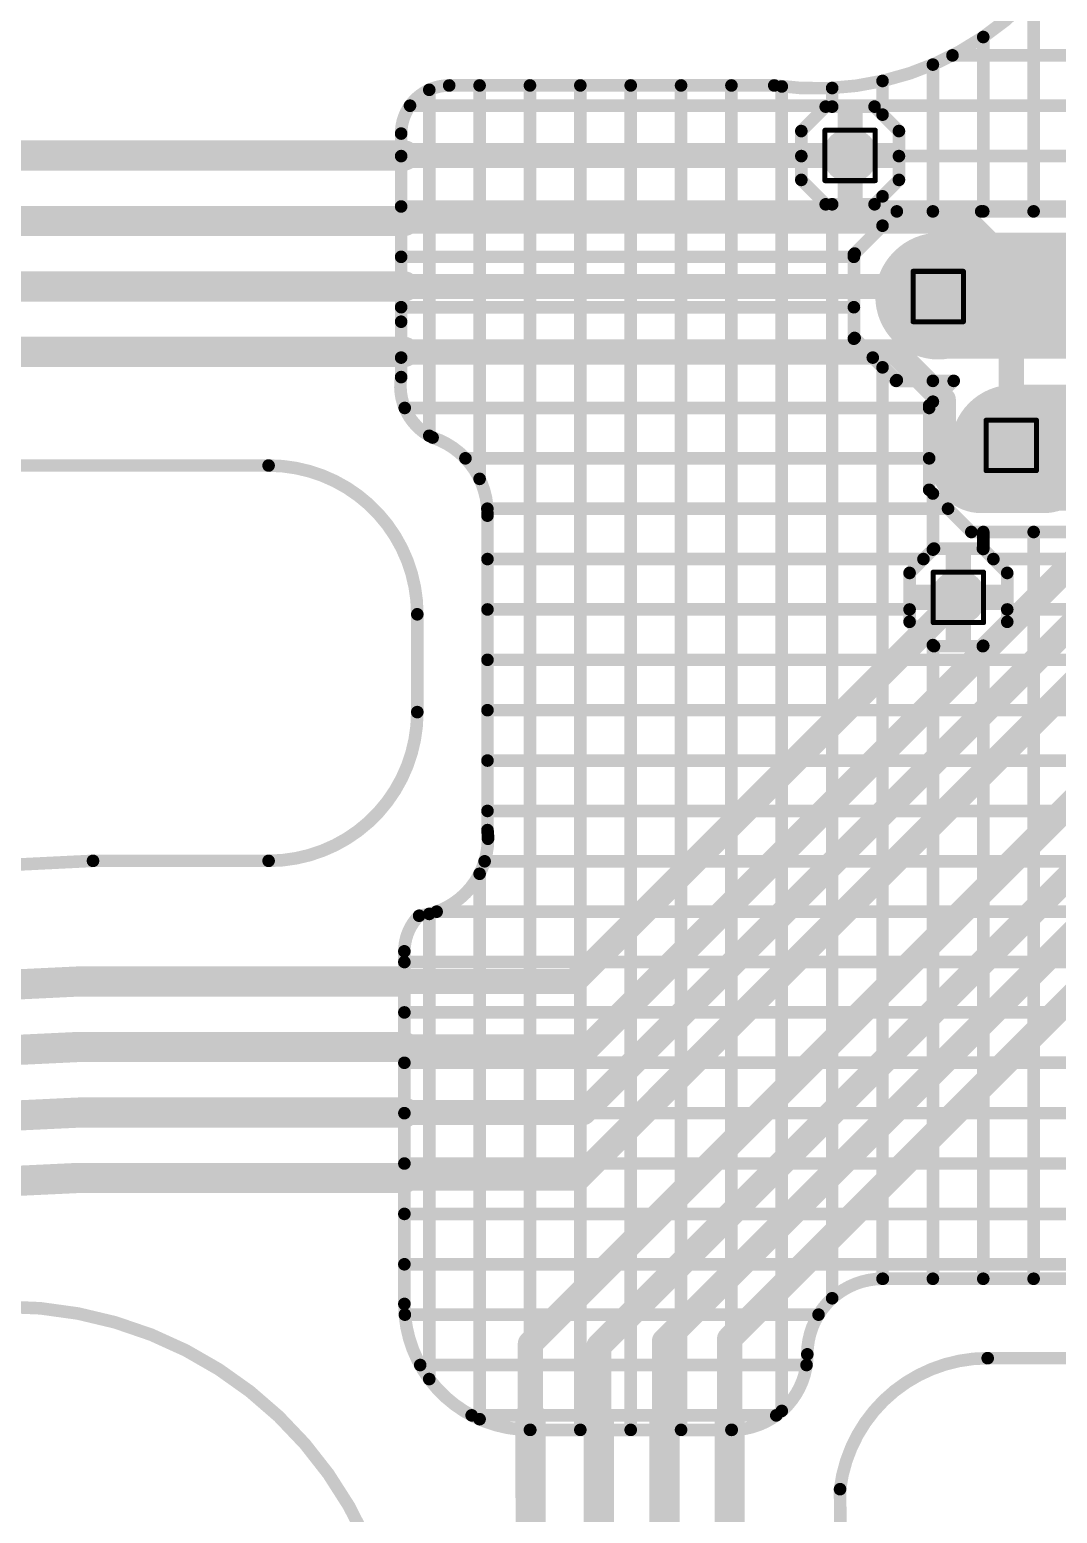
# Model space of a CAD drawing. Header units: inches. Extents: x -3.9 to 9.5, y -7 to 2.6.
# Drawn here: x -0.418 to -0.01, y -0.864 to -0.275 of the extents above; entities that cross this region are included whole.
import ezdxf

# ---------------------------------------------------------------- set-up
doc = ezdxf.new("R2010")
doc.units = ezdxf.units.IN
doc.header["$MEASUREMENT"] = 0
for name, color, linetype in [('Board Outline', 216, 'Continuous'), ('Bottom Layer', 5, 'Continuous'), ('Bottom Solder', 6, 'Continuous'), ('Drill Drawing', 1, 'Continuous'), ('Top Layer', 1, 'Continuous'), ('Top Solder', 216, 'Continuous'), ('Via Holes', 16, 'Continuous')]:
    doc.layers.add(name, color=color, linetype=linetype)

msp = doc.modelspace()

# ---------------------------------------------------------------- hatches: boundary and pattern name
at = {"layer": 'Bottom Layer'}
h = msp.add_hatch(color=5, dxfattribs=at)
edge = h.paths.add_edge_path()
edge.add_arc((-0.09225, -0.32511), 0.00689, 0, 360)
h = msp.add_hatch(color=5, dxfattribs=at)
edge = h.paths.add_edge_path()
edge.add_arc((-0.05725, -0.38111), 0.00689, 0, 360)
h = msp.add_hatch(color=5, dxfattribs=at)
edge = h.paths.add_edge_path()
edge.add_arc((-0.02825, -0.44022), 0.00689, 0, 360)
h = msp.add_hatch(color=5, dxfattribs=at)
edge = h.paths.add_edge_path()
edge.add_arc((-0.04925, -0.50057), 0.00689, 0, 360)
at = {"layer": 'Bottom Solder'}
h = msp.add_hatch(color=6, dxfattribs=at)
edge = h.paths.add_edge_path()
edge.add_arc((-0.09225, -0.32511), 0.01089, 0, 360)
h = msp.add_hatch(color=6, dxfattribs=at)
edge = h.paths.add_edge_path()
edge.add_arc((-0.05725, -0.38111), 0.01089, 0, 360)
h = msp.add_hatch(color=6, dxfattribs=at)
edge = h.paths.add_edge_path()
edge.add_arc((-0.02825, -0.44022), 0.01089, 0, 360)
h = msp.add_hatch(color=6, dxfattribs=at)
edge = h.paths.add_edge_path()
edge.add_arc((-0.04925, -0.50057), 0.01089, 0, 360)
at = {"layer": 'Top Layer'}
h = msp.add_hatch(color=1, dxfattribs=at)
edge = h.paths.add_edge_path()
edge.add_arc((-0.09225, -0.32511), 0.00689, 0, 360)
h = msp.add_hatch(color=1, dxfattribs=at)
edge = h.paths.add_edge_path()
edge.add_arc((-0.05725, -0.38111), 0.00689, 0, 360)
h = msp.add_hatch(color=1, dxfattribs=at)
edge = h.paths.add_edge_path()
edge.add_arc((-0.02825, -0.44022), 0.00689, 0, 360)
h = msp.add_hatch(color=1, dxfattribs=at)
edge = h.paths.add_edge_path()
edge.add_arc((-0.04925, -0.50057), 0.00689, 0, 360)
at = {"layer": 'Top Solder'}
h = msp.add_hatch(color=216, dxfattribs=at)
edge = h.paths.add_edge_path()
edge.add_arc((-0.09225, -0.32511), 0.01089, 0, 360)
h = msp.add_hatch(color=216, dxfattribs=at)
edge = h.paths.add_edge_path()
edge.add_arc((-0.05725, -0.38111), 0.01089, 0, 360)
h = msp.add_hatch(color=216, dxfattribs=at)
edge = h.paths.add_edge_path()
edge.add_arc((-0.02825, -0.44022), 0.01089, 0, 360)
h = msp.add_hatch(color=216, dxfattribs=at)
edge = h.paths.add_edge_path()
edge.add_arc((-0.04925, -0.50057), 0.01089, 0, 360)
at = {"layer": 'Via Holes'}
h = msp.add_hatch(color=7, dxfattribs=at)
edge = h.paths.add_edge_path()
edge.add_arc((-0.09225, -0.32511), 0.00394, 0, 360)
h = msp.add_hatch(color=7, dxfattribs=at)
edge = h.paths.add_edge_path()
edge.add_arc((-0.05725, -0.38111), 0.00394, 0, 360)
h = msp.add_hatch(color=7, dxfattribs=at)
edge = h.paths.add_edge_path()
edge.add_arc((-0.02825, -0.44022), 0.00394, 0, 360)
h = msp.add_hatch(color=7, dxfattribs=at)
edge = h.paths.add_edge_path()
edge.add_arc((-0.04925, -0.50057), 0.00394, 0, 360)

# ---------------------------------------------------------------- linework, layer by layer
at = {"layer": 'Board Outline'}
for points in [[(-0.81409, -0.44822, 0.005, 0.005, 0), (-0.32317, -0.44822, 0.005, 0.005, 0)], [(-0.32317, -0.44822, 0.005, 0.005, -0.414214), (-0.26412, -0.50728, 0.005, 0.005, 0)], [(-0.26412, -0.54612, 0.005, 0.005, 0), (-0.26412, -0.50728, 0.005, 0.005, 0)], [(-0.26412, -0.54612, 0.005, 0.005, -0.414214), (-0.32317, -0.60518, 0.005, 0.005, 0)], [(-2.98215, -3.19447, 0.005, 0.005, -0.414209), (-0.3929, -0.60518, 0.005, 0.005, 0)], [(-0.3929, -0.60518, 0.005, 0.005, 0), (-0.32317, -0.60518, 0.005, 0.005, 0)], [(-0.42889, -0.78221, 0.005, 0.005, -0.404148), (-0.27054, -0.93327, 0.005, 0.005, 0)], [(-0.09625, -0.85466, 0.005, 0.005, -0.37962), (-0.03762, -0.80264, 0.005, 0.005, 0)], [(-0.03762, -0.80264, 0.005, 0.005, 0), (0.00179, -0.80264, 0.005, 0.005, 0)], [(-0.09625, -0.85466, 0.005, 0.005, 0), (-0.09584, -0.89828, 0.005, 0.005, 0)]]:
    msp.add_lwpolyline(points, format="xyseb", dxfattribs=at)
for points in [[(-0.32442, -0.44822, 0.0025, 0.0025, 1), (-0.32192, -0.44822, 0.0025, 0.0025, 1)], [(-0.32442, -0.44822, 0.0025, 0.0025, 1), (-0.32192, -0.44822, 0.0025, 0.0025, 1)], [(-0.26537, -0.50728, 0.0025, 0.0025, 1), (-0.26287, -0.50728, 0.0025, 0.0025, 1)], [(-0.26537, -0.50728, 0.0025, 0.0025, 1), (-0.26287, -0.50728, 0.0025, 0.0025, 1)], [(-0.26537, -0.54612, 0.0025, 0.0025, 1), (-0.26287, -0.54612, 0.0025, 0.0025, 1)], [(-0.26537, -0.54612, 0.0025, 0.0025, 1), (-0.26287, -0.54612, 0.0025, 0.0025, 1)], [(-0.39415, -0.60518, 0.0025, 0.0025, 1), (-0.39165, -0.60518, 0.0025, 0.0025, 1)], [(-0.39415, -0.60518, 0.0025, 0.0025, 1), (-0.39165, -0.60518, 0.0025, 0.0025, 1)], [(-0.32442, -0.60518, 0.0025, 0.0025, 1), (-0.32192, -0.60518, 0.0025, 0.0025, 1)], [(-0.32442, -0.60518, 0.0025, 0.0025, 1), (-0.32192, -0.60518, 0.0025, 0.0025, 1)], [(-0.03887, -0.80264, 0.0025, 0.0025, 1), (-0.03637, -0.80264, 0.0025, 0.0025, 1)], [(-0.03887, -0.80264, 0.0025, 0.0025, 1), (-0.03637, -0.80264, 0.0025, 0.0025, 1)], [(-0.0975, -0.85466, 0.0025, 0.0025, 1), (-0.095, -0.85466, 0.0025, 0.0025, 1)], [(-0.0975, -0.85466, 0.0025, 0.0025, 1), (-0.095, -0.85466, 0.0025, 0.0025, 1)]]:
    msp.add_lwpolyline(points, format="xyseb", close=True, dxfattribs=at)
at = {"layer": 'Bottom Layer'}
for points in [[(-0.81425, -0.32511, 0.012, 0.012, 0), (-0.26925, -0.32511, 0.012, 0.012, 0)], [(-0.26925, -0.32511, 0.01, 0.01, 0), (-0.09225, -0.32511, 0.01, 0.01, 0)], [(-0.81425, -0.35111, 0.012, 0.012, 0), (-0.26925, -0.35111, 0.012, 0.012, 0)], [(-0.26925, -0.35111, 0.01, 0.01, 0), (-0.04625, -0.35111, 0.01, 0.01, 0)], [(-0.04625, -0.35111, 0.01, 0.01, 0), (-0.02825, -0.36911, 0.01, 0.01, 0)], [(-0.02825, -0.44022, 0.01, 0.01, 0), (-0.02825, -0.36911, 0.01, 0.01, 0)], [(-0.81425, -0.37711, 0.012, 0.012, 0), (-0.26925, -0.37711, 0.012, 0.012, 0)], [(-0.26925, -0.37711, 0.01, 0.01, 0), (-0.06125, -0.37711, 0.01, 0.01, 0)], [(-0.06125, -0.37711, 0.01, 0.01, 0), (-0.05725, -0.38111, 0.01, 0.01, 0)], [(-0.81425, -0.40311, 0.012, 0.012, 0), (-0.26925, -0.40311, 0.012, 0.012, 0)], [(-0.26925, -0.40311, 0.01, 0.01, 0), (-0.07425, -0.40311, 0.01, 0.01, 0)], [(-0.07425, -0.40311, 0.01, 0.01, 0), (-0.05525, -0.42211, 0.01, 0.01, 0)], [(-0.05525, -0.44711, 0.01, 0.01, 0), (-0.05525, -0.42211, 0.01, 0.01, 0)], [(-0.20012, -0.73111, 0.01, 0.01, 0), (0.09849, -0.4325, 0.01, 0.01, 0)], [(-0.04025, -0.46211, 0.01, 0.01, -0.414214), (-0.05525, -0.44711, 0.01, 0.01, 0)], [(-0.00025, -0.44711, 0.01, 0.01, -0.414214), (-0.01525, -0.46211, 0.01, 0.01, 0)], [(-0.1962, -0.67911, 0.01, 0.01, 0), (0.02003, -0.46288, 0.01, 0.01, 0)], [(-0.04025, -0.46211, 0.01, 0.01, 0), (-0.01525, -0.46211, 0.01, 0.01, 0)], [(-0.19816, -0.70511, 0.01, 0.01, 0), (0.03964, -0.46731, 0.01, 0.01, 0)], [(-0.19201, -0.79788, 0.01, 0.01, 0), (0.138, -0.46787, 0.01, 0.01, 0)], [(-0.16595, -0.79586, 0.01, 0.01, 0), (0.15768, -0.47223, 0.01, 0.01, 0)], [(-0.1401, -0.79497, 0.01, 0.01, 0), (0.17724, -0.47763, 0.01, 0.01, 0)], [(-0.21921, -0.79687, 0.01, 0.01, 0), (0.07894, -0.49872, 0.01, 0.01, 0)], [(-0.20179, -0.65311, 0.01, 0.01, 0), (-0.04925, -0.50057, 0.01, 0.01, 0)], [(-2.93265, -3.19411, 0.012, 0.012, -0.414214), (-0.39925, -0.65311, 0.012, 0.012, 0)], [(-0.39925, -0.65311, 0.012, 0.012, 0), (-0.27125, -0.65311, 0.012, 0.012, 0)], [(-0.27125, -0.65311, 0.01, 0.01, 0), (-0.20179, -0.65311, 0.01, 0.01, 0)], [(-2.90706, -3.19411, 0.012, 0.012, -0.414214), (-0.39925, -0.67911, 0.012, 0.012, 0)], [(-0.39925, -0.67911, 0.012, 0.012, 0), (-0.26925, -0.67911, 0.012, 0.012, 0)], [(-0.26925, -0.67911, 0.01, 0.01, 0), (-0.1962, -0.67911, 0.01, 0.01, 0)], [(-2.88147, -3.1937, 0.012, 0.012, -0.414214), (-0.39825, -0.70511, 0.012, 0.012, 0)], [(-0.39825, -0.70511, 0.012, 0.012, 0), (-0.26925, -0.70511, 0.012, 0.012, 0)], [(-0.26925, -0.70511, 0.01, 0.01, 0), (-0.19816, -0.70511, 0.01, 0.01, 0)], [(-2.85447, -3.1927, 0.012, 0.012, -0.414214), (-0.39925, -0.73111, 0.012, 0.012, 0)], [(-0.39925, -0.73111, 0.012, 0.012, 0), (-0.26925, -0.73111, 0.012, 0.012, 0)], [(-0.26925, -0.73111, 0.01, 0.01, 0), (-0.20012, -0.73111, 0.01, 0.01, 0)], [(-0.21921, -0.82567, 0.01, 0.01, 0), (-0.21921, -0.79687, 0.01, 0.01, 0)], [(-0.19201, -0.82638, 0.01, 0.01, 0), (-0.19201, -0.79788, 0.01, 0.01, 0)], [(-0.16595, -0.82674, 0.01, 0.01, 0), (-0.16595, -0.79586, 0.01, 0.01, 0)], [(-0.1401, -0.82638, 0.01, 0.01, 0), (-0.1401, -0.79497, 0.01, 0.01, 0)], [(-0.21921, -0.82567, 0.012, 0.012, 0), (-0.21868, -1.02796, 0.012, 0.012, 0)], [(-0.19201, -1.02652, 0.012, 0.012, 0), (-0.19201, -0.82638, 0.012, 0.012, 0)], [(-0.16595, -1.03943, 0.012, 0.012, 0), (-0.16595, -0.82674, 0.012, 0.012, 0)], [(-0.1401, -1.03309, 0.012, 0.012, 0), (-0.1401, -0.82638, 0.012, 0.012, 0)]]:
    msp.add_lwpolyline(points, format="xyseb", dxfattribs=at)
for points in [[(-0.27225, -0.32511, 0.006, 0.006, 1), (-0.26625, -0.32511, 0.006, 0.006, 1)], [(-0.27175, -0.32511, 0.005, 0.005, 1), (-0.26675, -0.32511, 0.005, 0.005, 1)], [(-0.09475, -0.32511, 0.005, 0.005, 1), (-0.08975, -0.32511, 0.005, 0.005, 1)], [(-0.27225, -0.35111, 0.006, 0.006, 1), (-0.26625, -0.35111, 0.006, 0.006, 1)], [(-0.27175, -0.35111, 0.005, 0.005, 1), (-0.26675, -0.35111, 0.005, 0.005, 1)], [(-0.04875, -0.35111, 0.005, 0.005, 1), (-0.04375, -0.35111, 0.005, 0.005, 1)], [(-0.04875, -0.35111, 0.005, 0.005, 1), (-0.04375, -0.35111, 0.005, 0.005, 1)], [(-0.03075, -0.36911, 0.005, 0.005, 1), (-0.02575, -0.36911, 0.005, 0.005, 1)], [(-0.03075, -0.36911, 0.005, 0.005, 1), (-0.02575, -0.36911, 0.005, 0.005, 1)], [(-0.27225, -0.37711, 0.006, 0.006, 1), (-0.26625, -0.37711, 0.006, 0.006, 1)], [(-0.27175, -0.37711, 0.005, 0.005, 1), (-0.26675, -0.37711, 0.005, 0.005, 1)], [(-0.06375, -0.37711, 0.005, 0.005, 1), (-0.05875, -0.37711, 0.005, 0.005, 1)], [(-0.06375, -0.37711, 0.005, 0.005, 1), (-0.05875, -0.37711, 0.005, 0.005, 1)], [(-0.05975, -0.38111, 0.005, 0.005, 1), (-0.05475, -0.38111, 0.005, 0.005, 1)], [(-0.27225, -0.40311, 0.006, 0.006, 1), (-0.26625, -0.40311, 0.006, 0.006, 1)], [(-0.27175, -0.40311, 0.005, 0.005, 1), (-0.26675, -0.40311, 0.005, 0.005, 1)], [(-0.07675, -0.40311, 0.005, 0.005, 1), (-0.07175, -0.40311, 0.005, 0.005, 1)], [(-0.07675, -0.40311, 0.005, 0.005, 1), (-0.07175, -0.40311, 0.005, 0.005, 1)], [(-0.05775, -0.42211, 0.005, 0.005, 1), (-0.05275, -0.42211, 0.005, 0.005, 1)], [(-0.05775, -0.42211, 0.005, 0.005, 1), (-0.05275, -0.42211, 0.005, 0.005, 1)], [(-0.03075, -0.44022, 0.005, 0.005, 1), (-0.02575, -0.44022, 0.005, 0.005, 1)], [(-0.05775, -0.44711, 0.005, 0.005, 1), (-0.05275, -0.44711, 0.005, 0.005, 1)], [(-0.05775, -0.44711, 0.005, 0.005, 1), (-0.05275, -0.44711, 0.005, 0.005, 1)], [(-0.04275, -0.46211, 0.005, 0.005, 1), (-0.03775, -0.46211, 0.005, 0.005, 1)], [(-0.04275, -0.46211, 0.005, 0.005, 1), (-0.03775, -0.46211, 0.005, 0.005, 1)], [(-0.01775, -0.46211, 0.005, 0.005, 1), (-0.01275, -0.46211, 0.005, 0.005, 1)], [(-0.01775, -0.46211, 0.005, 0.005, 1), (-0.01275, -0.46211, 0.005, 0.005, 1)], [(-0.05175, -0.50057, 0.005, 0.005, 1), (-0.04675, -0.50057, 0.005, 0.005, 1)], [(-0.40225, -0.65311, 0.006, 0.006, 1), (-0.39625, -0.65311, 0.006, 0.006, 1)], [(-0.40225, -0.65311, 0.006, 0.006, 1), (-0.39625, -0.65311, 0.006, 0.006, 1)], [(-0.27425, -0.65311, 0.006, 0.006, 1), (-0.26825, -0.65311, 0.006, 0.006, 1)], [(-0.27375, -0.65311, 0.005, 0.005, 1), (-0.26875, -0.65311, 0.005, 0.005, 1)], [(-0.20429, -0.65311, 0.005, 0.005, 1), (-0.19929, -0.65311, 0.005, 0.005, 1)], [(-0.20429, -0.65311, 0.005, 0.005, 1), (-0.19929, -0.65311, 0.005, 0.005, 1)], [(-0.40225, -0.67911, 0.006, 0.006, 1), (-0.39625, -0.67911, 0.006, 0.006, 1)], [(-0.40225, -0.67911, 0.006, 0.006, 1), (-0.39625, -0.67911, 0.006, 0.006, 1)], [(-0.27225, -0.67911, 0.006, 0.006, 1), (-0.26625, -0.67911, 0.006, 0.006, 1)], [(-0.27175, -0.67911, 0.005, 0.005, 1), (-0.26675, -0.67911, 0.005, 0.005, 1)], [(-0.1987, -0.67911, 0.005, 0.005, 1), (-0.1937, -0.67911, 0.005, 0.005, 1)], [(-0.1987, -0.67911, 0.005, 0.005, 1), (-0.1937, -0.67911, 0.005, 0.005, 1)], [(-0.40125, -0.70511, 0.006, 0.006, 1), (-0.39525, -0.70511, 0.006, 0.006, 1)], [(-0.40125, -0.70511, 0.006, 0.006, 1), (-0.39525, -0.70511, 0.006, 0.006, 1)], [(-0.27225, -0.70511, 0.006, 0.006, 1), (-0.26625, -0.70511, 0.006, 0.006, 1)], [(-0.27175, -0.70511, 0.005, 0.005, 1), (-0.26675, -0.70511, 0.005, 0.005, 1)], [(-0.20066, -0.70511, 0.005, 0.005, 1), (-0.19566, -0.70511, 0.005, 0.005, 1)], [(-0.20066, -0.70511, 0.005, 0.005, 1), (-0.19566, -0.70511, 0.005, 0.005, 1)], [(-0.40225, -0.73111, 0.006, 0.006, 1), (-0.39625, -0.73111, 0.006, 0.006, 1)], [(-0.40225, -0.73111, 0.006, 0.006, 1), (-0.39625, -0.73111, 0.006, 0.006, 1)], [(-0.27225, -0.73111, 0.006, 0.006, 1), (-0.26625, -0.73111, 0.006, 0.006, 1)], [(-0.27175, -0.73111, 0.005, 0.005, 1), (-0.26675, -0.73111, 0.005, 0.005, 1)], [(-0.20262, -0.73111, 0.005, 0.005, 1), (-0.19762, -0.73111, 0.005, 0.005, 1)], [(-0.20262, -0.73111, 0.005, 0.005, 1), (-0.19762, -0.73111, 0.005, 0.005, 1)], [(-0.22171, -0.79687, 0.005, 0.005, 1), (-0.21671, -0.79687, 0.005, 0.005, 1)], [(-0.22171, -0.79687, 0.005, 0.005, 1), (-0.21671, -0.79687, 0.005, 0.005, 1)], [(-0.19451, -0.79788, 0.005, 0.005, 1), (-0.18951, -0.79788, 0.005, 0.005, 1)], [(-0.19451, -0.79788, 0.005, 0.005, 1), (-0.18951, -0.79788, 0.005, 0.005, 1)], [(-0.16845, -0.79586, 0.005, 0.005, 1), (-0.16345, -0.79586, 0.005, 0.005, 1)], [(-0.16845, -0.79586, 0.005, 0.005, 1), (-0.16345, -0.79586, 0.005, 0.005, 1)], [(-0.1426, -0.79497, 0.005, 0.005, 1), (-0.1376, -0.79497, 0.005, 0.005, 1)], [(-0.1426, -0.79497, 0.005, 0.005, 1), (-0.1376, -0.79497, 0.005, 0.005, 1)], [(-0.22221, -0.82567, 0.006, 0.006, 1), (-0.21621, -0.82567, 0.006, 0.006, 1)], [(-0.22171, -0.82567, 0.005, 0.005, 1), (-0.21671, -0.82567, 0.005, 0.005, 1)], [(-0.19501, -0.82638, 0.006, 0.006, 1), (-0.18901, -0.82638, 0.006, 0.006, 1)], [(-0.19451, -0.82638, 0.005, 0.005, 1), (-0.18951, -0.82638, 0.005, 0.005, 1)], [(-0.16895, -0.82674, 0.006, 0.006, 1), (-0.16295, -0.82674, 0.006, 0.006, 1)], [(-0.16845, -0.82674, 0.005, 0.005, 1), (-0.16345, -0.82674, 0.005, 0.005, 1)], [(-0.1431, -0.82638, 0.006, 0.006, 1), (-0.1371, -0.82638, 0.006, 0.006, 1)], [(-0.1426, -0.82638, 0.005, 0.005, 1), (-0.1376, -0.82638, 0.005, 0.005, 1)]]:
    msp.add_lwpolyline(points, format="xyseb", close=True, dxfattribs=at)
at = {"layer": 'Drill Drawing'}
for points in [[(-0.10225, -0.31511, 0.002, 0.002, 0), (-0.08225, -0.31511, 0.002, 0.002, 0)], [(-0.10225, -0.33511, 0.002, 0.002, 0), (-0.10225, -0.31511, 0.002, 0.002, 0)], [(-0.08225, -0.33511, 0.002, 0.002, 0), (-0.08225, -0.31511, 0.002, 0.002, 0)], [(-0.10225, -0.33511, 0.002, 0.002, 0), (-0.08225, -0.33511, 0.002, 0.002, 0)], [(-0.06725, -0.37111, 0.002, 0.002, 0), (-0.04725, -0.37111, 0.002, 0.002, 0)], [(-0.06725, -0.39111, 0.002, 0.002, 0), (-0.06725, -0.37111, 0.002, 0.002, 0)], [(-0.04725, -0.39111, 0.002, 0.002, 0), (-0.04725, -0.37111, 0.002, 0.002, 0)], [(-0.06725, -0.39111, 0.002, 0.002, 0), (-0.04725, -0.39111, 0.002, 0.002, 0)], [(-0.03825, -0.43022, 0.002, 0.002, 0), (-0.01825, -0.43022, 0.002, 0.002, 0)], [(-0.03825, -0.45022, 0.002, 0.002, 0), (-0.03825, -0.43022, 0.002, 0.002, 0)], [(-0.01825, -0.45022, 0.002, 0.002, 0), (-0.01825, -0.43022, 0.002, 0.002, 0)], [(-0.03825, -0.45022, 0.002, 0.002, 0), (-0.01825, -0.45022, 0.002, 0.002, 0)], [(-0.05925, -0.49056, 0.002, 0.002, 0), (-0.03925, -0.49056, 0.002, 0.002, 0)], [(-0.05925, -0.51057, 0.002, 0.002, 0), (-0.05925, -0.49056, 0.002, 0.002, 0)], [(-0.03925, -0.51057, 0.002, 0.002, 0), (-0.03925, -0.49056, 0.002, 0.002, 0)], [(-0.05925, -0.51057, 0.002, 0.002, 0), (-0.03925, -0.51057, 0.002, 0.002, 0)]]:
    msp.add_lwpolyline(points, format="xyseb", dxfattribs=at)
for points in [[(-0.10275, -0.31511, 0.001, 0.001, 1), (-0.10175, -0.31511, 0.001, 0.001, 1)], [(-0.10275, -0.31511, 0.001, 0.001, 1), (-0.10175, -0.31511, 0.001, 0.001, 1)], [(-0.08275, -0.31511, 0.001, 0.001, 1), (-0.08175, -0.31511, 0.001, 0.001, 1)], [(-0.08275, -0.31511, 0.001, 0.001, 1), (-0.08175, -0.31511, 0.001, 0.001, 1)], [(-0.10275, -0.33511, 0.001, 0.001, 1), (-0.10175, -0.33511, 0.001, 0.001, 1)], [(-0.10275, -0.33511, 0.001, 0.001, 1), (-0.10175, -0.33511, 0.001, 0.001, 1)], [(-0.08275, -0.33511, 0.001, 0.001, 1), (-0.08175, -0.33511, 0.001, 0.001, 1)], [(-0.08275, -0.33511, 0.001, 0.001, 1), (-0.08175, -0.33511, 0.001, 0.001, 1)], [(-0.06775, -0.37111, 0.001, 0.001, 1), (-0.06675, -0.37111, 0.001, 0.001, 1)], [(-0.06775, -0.37111, 0.001, 0.001, 1), (-0.06675, -0.37111, 0.001, 0.001, 1)], [(-0.04775, -0.37111, 0.001, 0.001, 1), (-0.04675, -0.37111, 0.001, 0.001, 1)], [(-0.04775, -0.37111, 0.001, 0.001, 1), (-0.04675, -0.37111, 0.001, 0.001, 1)], [(-0.06775, -0.39111, 0.001, 0.001, 1), (-0.06675, -0.39111, 0.001, 0.001, 1)], [(-0.06775, -0.39111, 0.001, 0.001, 1), (-0.06675, -0.39111, 0.001, 0.001, 1)], [(-0.04775, -0.39111, 0.001, 0.001, 1), (-0.04675, -0.39111, 0.001, 0.001, 1)], [(-0.04775, -0.39111, 0.001, 0.001, 1), (-0.04675, -0.39111, 0.001, 0.001, 1)], [(-0.03875, -0.43022, 0.001, 0.001, 1), (-0.03775, -0.43022, 0.001, 0.001, 1)], [(-0.03875, -0.43022, 0.001, 0.001, 1), (-0.03775, -0.43022, 0.001, 0.001, 1)], [(-0.01875, -0.43022, 0.001, 0.001, 1), (-0.01775, -0.43022, 0.001, 0.001, 1)], [(-0.01875, -0.43022, 0.001, 0.001, 1), (-0.01775, -0.43022, 0.001, 0.001, 1)], [(-0.03875, -0.45022, 0.001, 0.001, 1), (-0.03775, -0.45022, 0.001, 0.001, 1)], [(-0.03875, -0.45022, 0.001, 0.001, 1), (-0.03775, -0.45022, 0.001, 0.001, 1)], [(-0.01875, -0.45022, 0.001, 0.001, 1), (-0.01775, -0.45022, 0.001, 0.001, 1)], [(-0.01875, -0.45022, 0.001, 0.001, 1), (-0.01775, -0.45022, 0.001, 0.001, 1)], [(-0.05975, -0.49056, 0.001, 0.001, 1), (-0.05875, -0.49056, 0.001, 0.001, 1)], [(-0.05975, -0.49056, 0.001, 0.001, 1), (-0.05875, -0.49056, 0.001, 0.001, 1)], [(-0.03975, -0.49056, 0.001, 0.001, 1), (-0.03875, -0.49056, 0.001, 0.001, 1)], [(-0.03975, -0.49056, 0.001, 0.001, 1), (-0.03875, -0.49056, 0.001, 0.001, 1)], [(-0.05975, -0.51057, 0.001, 0.001, 1), (-0.05875, -0.51057, 0.001, 0.001, 1)], [(-0.05975, -0.51057, 0.001, 0.001, 1), (-0.05875, -0.51057, 0.001, 0.001, 1)], [(-0.03975, -0.51057, 0.001, 0.001, 1), (-0.03875, -0.51057, 0.001, 0.001, 1)], [(-0.03975, -0.51057, 0.001, 0.001, 1), (-0.03875, -0.51057, 0.001, 0.001, 1)]]:
    msp.add_lwpolyline(points, format="xyseb", close=True, dxfattribs=at)
at = {"layer": 'Top Layer'}
for points in [[(0.01103, -0.19705, 0.005, 0.005, -0.414969), (-0.12238, -0.29731, 0.005, 0.005, 0)], [(-0.01938, -0.34731, 0.005, 0.005, 0), (-0.01938, -0.26091, 0.005, 0.005, 0)], [(-0.03938, -0.34731, 0.005, 0.005, 0), (-0.03938, -0.27808, 0.005, 0.005, 0)], [(-0.05938, -0.34731, 0.005, 0.005, 0), (-0.05938, -0.28903, 0.005, 0.005, 0)], [(-0.0516, -0.28536, 0.005, 0.005, 0), (0.69943, -0.28536, 0.005, 0.005, 0)], [(-0.07938, -0.3089, 0.005, 0.005, 0), (-0.07938, -0.29553, 0.005, 0.005, 0)], [(-0.27054, -0.31641, 0.005, 0.005, -0.414226), (-0.25145, -0.29731, 0.005, 0.005, 0)], [(-0.25938, -0.43641, 0.005, 0.005, 0), (-0.25938, -0.29904, 0.005, 0.005, 0)], [(-0.25145, -0.29731, 0.005, 0.005, 0), (-0.12238, -0.29731, 0.005, 0.005, 0)], [(-0.23938, -0.45352, 0.005, 0.005, 0), (-0.23938, -0.29731, 0.005, 0.005, 0)], [(-0.21938, -0.83111, 0.005, 0.005, 0), (-0.21938, -0.29731, 0.005, 0.005, 0)], [(-0.19938, -0.83111, 0.005, 0.005, 0), (-0.19938, -0.29731, 0.005, 0.005, 0)], [(-0.17938, -0.83111, 0.005, 0.005, 0), (-0.17938, -0.29731, 0.005, 0.005, 0)], [(-0.15938, -0.83111, 0.005, 0.005, 0), (-0.15938, -0.29731, 0.005, 0.005, 0)], [(-0.13938, -0.83111, 0.005, 0.005, 0), (-0.13938, -0.29731, 0.005, 0.005, 0)], [(-0.11938, -0.8236, 0.005, 0.005, 0), (-0.11938, -0.29771, 0.005, 0.005, 0)], [(-0.09938, -0.30572, 0.005, 0.005, 0), (-0.09938, -0.29833, 0.005, 0.005, 0)], [(-0.26702, -0.30536, 0.005, 0.005, 0), (0.06561, -0.30536, 0.005, 0.005, 0)], [(-0.11163, -0.31542, 0.005, 0.005, 0), (-0.10194, -0.30572, 0.005, 0.005, 0)], [(-0.10194, -0.30572, 0.005, 0.005, 0), (-0.08255, -0.30572, 0.005, 0.005, 0)], [(-0.09225, -0.32511, 0.01, 0.01, 0), (-0.09225, -0.30822, 0.01, 0.01, 0)], [(-0.08255, -0.30572, 0.005, 0.005, 0), (-0.07286, -0.31542, 0.005, 0.005, 0)], [(-0.27054, -0.31641, 0.005, 0.005, 0), (-0.27054, -0.39111, 0.005, 0.005, 0)], [(-0.11163, -0.33481, 0.005, 0.005, 0), (-0.11163, -0.31542, 0.005, 0.005, 0)], [(-0.07286, -0.33481, 0.005, 0.005, 0), (-0.07286, -0.31542, 0.005, 0.005, 0)], [(-0.27054, -0.32536, 0.005, 0.005, 0), (-0.11163, -0.32536, 0.005, 0.005, 0)], [(-0.10913, -0.32511, 0.01, 0.01, 0), (-0.09225, -0.32511, 0.01, 0.01, 0)], [(-0.09225, -0.32511, 0.01, 0.01, 0), (-0.07536, -0.32511, 0.01, 0.01, 0)], [(-0.09225, -0.342, 0.01, 0.01, 0), (-0.09225, -0.32511, 0.01, 0.01, 0)], [(-0.07286, -0.32536, 0.005, 0.005, 0), (0.05955, -0.32536, 0.005, 0.005, 0)], [(-0.11163, -0.33481, 0.005, 0.005, 0), (-0.10194, -0.3445, 0.005, 0.005, 0)], [(-0.08255, -0.3445, 0.005, 0.005, 0), (-0.07286, -0.33481, 0.005, 0.005, 0)], [(-0.07938, -0.35299, 0.005, 0.005, 0), (-0.07938, -0.34133, 0.005, 0.005, 0)], [(-0.27054, -0.34536, 0.005, 0.005, 0), (0.93075, -0.34536, 0.005, 0.005, 0)], [(-0.10194, -0.3445, 0.005, 0.005, 0), (-0.08255, -0.3445, 0.005, 0.005, 0)], [(-0.09938, -0.77886, 0.005, 0.005, 0), (-0.09938, -0.3445, 0.005, 0.005, 0)], [(-0.09045, -0.36406, 0.005, 0.005, 0), (-0.0737, -0.34731, 0.005, 0.005, 0)], [(-0.09045, -0.36406, 0.005, 0.005, 0), (-0.0737, -0.34731, 0.005, 0.005, 0)], [(-0.0737, -0.34731, 0.005, 0.005, 0), (-0.0402, -0.34731, 0.005, 0.005, 0)], [(-0.0737, -0.34731, 0.005, 0.005, 0), (-0.0402, -0.34731, 0.005, 0.005, 0)], [(-0.0402, -0.34731, 0.005, 0.005, 0), (0.02289, -0.34731, 0.005, 0.005, 0)], [(-0.05725, -0.38111, 0.05, 0.05, 0), (-0.05695, -0.38081, 0.05, 0.05, 0)], [(-0.05695, -0.38081, 0.05, 0.05, 0), (0.03964, -0.38081, 0.05, 0.05, 0)], [(-0.27054, -0.36536, 0.005, 0.005, 0), (-0.09075, -0.36536, 0.005, 0.005, 0)], [(-0.09075, -0.39786, 0.005, 0.005, 0), (-0.09075, -0.36436, 0.005, 0.005, 0)], [(-0.27054, -0.38536, 0.005, 0.005, 0), (-0.09075, -0.38536, 0.005, 0.005, 0)], [(-0.27054, -0.41311, 0.005, 0.005, 0), (-0.27054, -0.39111, 0.005, 0.005, 0)], [(-0.09075, -0.39786, 0.005, 0.005, 0), (-0.074, -0.41461, 0.005, 0.005, 0)], [(-0.09045, -0.39756, 0.005, 0.005, 0), (-0.0737, -0.41431, 0.005, 0.005, 0)], [(-0.27054, -0.40536, 0.005, 0.005, 0), (-0.08325, -0.40536, 0.005, 0.005, 0)], [(-0.25804, -0.43711, 0.005, 0.005, -0.330442), (-0.27054, -0.41311, 0.005, 0.005, 0)], [(-0.07938, -0.77111, 0.005, 0.005, 0), (-0.07938, -0.40923, 0.005, 0.005, 0)], [(-0.074, -0.41461, 0.005, 0.005, 0), (-0.05111, -0.41461, 0.005, 0.005, 0)], [(-0.06086, -0.42436, 0.005, 0.005, 0), (-0.05111, -0.41461, 0.005, 0.005, 0)], [(-0.05938, -0.42288, 0.005, 0.005, 0), (-0.05938, -0.41461, 0.005, 0.005, 0)], [(-0.02736, -0.44111, 0.05, 0.05, 0), (0.02075, -0.44111, 0.05, 0.05, 0)], [(-0.26911, -0.42536, 0.005, 0.005, 0), (-0.06086, -0.42536, 0.005, 0.005, 0)], [(-0.06086, -0.45786, 0.005, 0.005, 0), (-0.06086, -0.42436, 0.005, 0.005, 0)], [(-0.25804, -0.43711, 0.005, 0.005, -0.32348), (-0.23623, -0.4673, 0.005, 0.005, 0)], [(-0.24501, -0.44536, 0.005, 0.005, 0), (-0.06086, -0.44536, 0.005, 0.005, 0)], [(-0.06086, -0.45786, 0.005, 0.005, 0), (-0.04411, -0.47461, 0.005, 0.005, 0)], [(-0.05938, -0.48161, 0.005, 0.005, 0), (-0.05938, -0.45934, 0.005, 0.005, 0)], [(-0.23629, -0.46536, 0.005, 0.005, 0), (-0.05336, -0.46536, 0.005, 0.005, 0)], [(-0.23625, -0.59297, 0.005, 0.005, 0), (-0.23625, -0.46811, 0.005, 0.005, 0)], [(-0.04411, -0.47461, 0.005, 0.005, 0), (0.004, -0.47461, 0.005, 0.005, 0)], [(-0.03938, -0.48135, 0.005, 0.005, 0), (-0.03938, -0.47461, 0.005, 0.005, 0)], [(-0.01938, -0.77111, 0.005, 0.005, 0), (-0.01938, -0.47461, 0.005, 0.005, 0)], [(-0.23625, -0.48536, 0.005, 0.005, 0), (-0.06313, -0.48536, 0.005, 0.005, 0)], [(-0.06864, -0.49087, 0.005, 0.005, 0), (-0.05894, -0.48118, 0.005, 0.005, 0)], [(-0.05894, -0.48118, 0.005, 0.005, 0), (-0.03955, -0.48118, 0.005, 0.005, 0)], [(-0.04925, -0.50057, 0.01, 0.01, 0), (-0.04925, -0.48368, 0.01, 0.01, 0)], [(-0.03955, -0.48118, 0.005, 0.005, 0), (-0.02986, -0.49087, 0.005, 0.005, 0)], [(-0.03536, -0.48536, 0.005, 0.005, 0), (0.06322, -0.48536, 0.005, 0.005, 0)], [(-0.06864, -0.51026, 0.005, 0.005, 0), (-0.06864, -0.49087, 0.005, 0.005, 0)], [(-0.02986, -0.51026, 0.005, 0.005, 0), (-0.02986, -0.49087, 0.005, 0.005, 0)], [(-0.06613, -0.50057, 0.01, 0.01, 0), (-0.04925, -0.50057, 0.01, 0.01, 0)], [(-0.04925, -0.50057, 0.01, 0.01, 0), (-0.03236, -0.50057, 0.01, 0.01, 0)], [(-0.04925, -0.51745, 0.01, 0.01, 0), (-0.04925, -0.50057, 0.01, 0.01, 0)], [(-0.23625, -0.50536, 0.005, 0.005, 0), (-0.06864, -0.50536, 0.005, 0.005, 0)], [(-0.02986, -0.50536, 0.005, 0.005, 0), (0.05955, -0.50536, 0.005, 0.005, 0)], [(-0.06864, -0.51026, 0.005, 0.005, 0), (-0.05894, -0.51995, 0.005, 0.005, 0)], [(-0.03955, -0.51995, 0.005, 0.005, 0), (-0.02986, -0.51026, 0.005, 0.005, 0)], [(-0.05938, -0.77111, 0.005, 0.005, 0), (-0.05938, -0.51952, 0.005, 0.005, 0)], [(-0.05894, -0.51995, 0.005, 0.005, 0), (-0.03955, -0.51995, 0.005, 0.005, 0)], [(-0.03938, -0.77111, 0.005, 0.005, 0), (-0.03938, -0.51978, 0.005, 0.005, 0)], [(-0.23625, -0.52536, 0.005, 0.005, 0), (0.88075, -0.52536, 0.005, 0.005, 0)], [(-0.23625, -0.54536, 0.005, 0.005, 0), (0.88075, -0.54536, 0.005, 0.005, 0)], [(-0.23625, -0.56536, 0.005, 0.005, 0), (0.88075, -0.56536, 0.005, 0.005, 0)], [(-0.23625, -0.58536, 0.005, 0.005, 0), (0.88075, -0.58536, 0.005, 0.005, 0)], [(-0.23605, -0.5964, 0.005, 0.005, -0.381872), (-0.26339, -0.62697, 0.005, 0.005, 0)], [(-0.23625, -0.59297, 0.005, 0.005, -0.027925), (-0.23605, -0.5964, 0.005, 0.005, 0)], [(-0.23739, -0.60536, 0.005, 0.005, 0), (0.88142, -0.60536, 0.005, 0.005, 0)], [(-0.23938, -0.82688, 0.005, 0.005, 0), (-0.23938, -0.61031, 0.005, 0.005, 0)], [(-0.25938, -0.81094, 0.005, 0.005, 0), (-0.25938, -0.62625, 0.005, 0.005, 0)], [(-0.25645, -0.62536, 0.005, 0.005, 0), (0.89225, -0.62536, 0.005, 0.005, 0)], [(-0.26925, -0.64111, 0.005, 0.005, -0.198913), (-0.26339, -0.62697, 0.005, 0.005, 0)], [(-0.26925, -0.78111, 0.005, 0.005, 0), (-0.26925, -0.64111, 0.005, 0.005, 0)], [(-0.26925, -0.64536, 0.005, 0.005, 0), (0.9274, -0.64536, 0.005, 0.005, 0)], [(-0.26925, -0.66536, 0.005, 0.005, 0), (0.93013, -0.66536, 0.005, 0.005, 0)], [(-0.26925, -0.68536, 0.005, 0.005, 0), (0.93037, -0.68536, 0.005, 0.005, 0)], [(-0.26925, -0.70536, 0.005, 0.005, 0), (0.93037, -0.70536, 0.005, 0.005, 0)], [(-0.26925, -0.72536, 0.005, 0.005, 0), (0.93075, -0.72536, 0.005, 0.005, 0)], [(-0.26925, -0.74536, 0.005, 0.005, 0), (0.93075, -0.74536, 0.005, 0.005, 0)], [(-0.26925, -0.76536, 0.005, 0.005, 0), (0.93075, -0.76536, 0.005, 0.005, 0)], [(-0.10925, -0.80111, 0.005, 0.005, -0.41454), (-0.07925, -0.77111, 0.005, 0.005, 0)], [(-0.07925, -0.77111, 0.005, 0.005, 0), (0.05075, -0.77111, 0.005, 0.005, 0)], [(-0.21925, -0.83111, 0.005, 0.005, -0.414214), (-0.26925, -0.78112, 0.005, 0.005, 0)], [(-0.26906, -0.78536, 0.005, 0.005, 0), (-0.10479, -0.78536, 0.005, 0.005, 0)], [(-0.10925, -0.80113, 0.005, 0.005, -0.414375), (-0.13925, -0.83111, 0.005, 0.005, 0)], [(-0.26297, -0.80536, 0.005, 0.005, 0), (-0.10955, -0.80536, 0.005, 0.005, 0)], [(-0.24253, -0.82536, 0.005, 0.005, 0), (-0.12157, -0.82536, 0.005, 0.005, 0)], [(-0.21925, -0.83111, 0.005, 0.005, 0), (-0.13925, -0.83111, 0.005, 0.005, 0)]]:
    msp.add_lwpolyline(points, format="xyseb", dxfattribs=at)
for points in [[(-0.04063, -0.27808, 0.0025, 0.0025, 1), (-0.03813, -0.27808, 0.0025, 0.0025, 1)], [(-0.06063, -0.28903, 0.0025, 0.0025, 1), (-0.05813, -0.28903, 0.0025, 0.0025, 1)], [(-0.05285, -0.28536, 0.0025, 0.0025, 1), (-0.05035, -0.28536, 0.0025, 0.0025, 1)], [(-0.08063, -0.29553, 0.0025, 0.0025, 1), (-0.07813, -0.29553, 0.0025, 0.0025, 1)], [(-0.26063, -0.29904, 0.0025, 0.0025, 1), (-0.25813, -0.29904, 0.0025, 0.0025, 1)], [(-0.2527, -0.29731, 0.0025, 0.0025, 1), (-0.2502, -0.29731, 0.0025, 0.0025, 1)], [(-0.2527, -0.29731, 0.0025, 0.0025, 1), (-0.2502, -0.29731, 0.0025, 0.0025, 1)], [(-0.24063, -0.29731, 0.0025, 0.0025, 1), (-0.23813, -0.29731, 0.0025, 0.0025, 1)], [(-0.22063, -0.29731, 0.0025, 0.0025, 1), (-0.21813, -0.29731, 0.0025, 0.0025, 1)], [(-0.20063, -0.29731, 0.0025, 0.0025, 1), (-0.19813, -0.29731, 0.0025, 0.0025, 1)], [(-0.18063, -0.29731, 0.0025, 0.0025, 1), (-0.17813, -0.29731, 0.0025, 0.0025, 1)], [(-0.16063, -0.29731, 0.0025, 0.0025, 1), (-0.15813, -0.29731, 0.0025, 0.0025, 1)], [(-0.14063, -0.29731, 0.0025, 0.0025, 1), (-0.13813, -0.29731, 0.0025, 0.0025, 1)], [(-0.12363, -0.29731, 0.0025, 0.0025, 1), (-0.12113, -0.29731, 0.0025, 0.0025, 1)], [(-0.12363, -0.29731, 0.0025, 0.0025, 1), (-0.12113, -0.29731, 0.0025, 0.0025, 1)], [(-0.12063, -0.29771, 0.0025, 0.0025, 1), (-0.11813, -0.29771, 0.0025, 0.0025, 1)], [(-0.10063, -0.29833, 0.0025, 0.0025, 1), (-0.09813, -0.29833, 0.0025, 0.0025, 1)], [(-0.26827, -0.30536, 0.0025, 0.0025, 1), (-0.26577, -0.30536, 0.0025, 0.0025, 1)], [(-0.10319, -0.30572, 0.0025, 0.0025, 1), (-0.10069, -0.30572, 0.0025, 0.0025, 1)], [(-0.10319, -0.30572, 0.0025, 0.0025, 1), (-0.10069, -0.30572, 0.0025, 0.0025, 1)], [(-0.10063, -0.30572, 0.0025, 0.0025, 1), (-0.09813, -0.30572, 0.0025, 0.0025, 1)], [(-0.09475, -0.30822, 0.005, 0.005, 1), (-0.08975, -0.30822, 0.005, 0.005, 1)], [(-0.0838, -0.30572, 0.0025, 0.0025, 1), (-0.0813, -0.30572, 0.0025, 0.0025, 1)], [(-0.0838, -0.30572, 0.0025, 0.0025, 1), (-0.0813, -0.30572, 0.0025, 0.0025, 1)], [(-0.08063, -0.3089, 0.0025, 0.0025, 1), (-0.07813, -0.3089, 0.0025, 0.0025, 1)], [(-0.27179, -0.31641, 0.0025, 0.0025, 1), (-0.26929, -0.31641, 0.0025, 0.0025, 1)], [(-0.27179, -0.31641, 0.0025, 0.0025, 1), (-0.26929, -0.31641, 0.0025, 0.0025, 1)], [(-0.11288, -0.31542, 0.0025, 0.0025, 1), (-0.11038, -0.31542, 0.0025, 0.0025, 1)], [(-0.11288, -0.31542, 0.0025, 0.0025, 1), (-0.11038, -0.31542, 0.0025, 0.0025, 1)], [(-0.07411, -0.31542, 0.0025, 0.0025, 1), (-0.07161, -0.31542, 0.0025, 0.0025, 1)], [(-0.07411, -0.31542, 0.0025, 0.0025, 1), (-0.07161, -0.31542, 0.0025, 0.0025, 1)], [(-0.27179, -0.32536, 0.0025, 0.0025, 1), (-0.26929, -0.32536, 0.0025, 0.0025, 1)], [(-0.11288, -0.32536, 0.0025, 0.0025, 1), (-0.11038, -0.32536, 0.0025, 0.0025, 1)], [(-0.11163, -0.32511, 0.005, 0.005, 1), (-0.10663, -0.32511, 0.005, 0.005, 1)], [(-0.09475, -0.32511, 0.005, 0.005, 1), (-0.08975, -0.32511, 0.005, 0.005, 1)], [(-0.09475, -0.32511, 0.005, 0.005, 1), (-0.08975, -0.32511, 0.005, 0.005, 1)], [(-0.09475, -0.32511, 0.005, 0.005, 1), (-0.08975, -0.32511, 0.005, 0.005, 1)], [(-0.09475, -0.32511, 0.005, 0.005, 1), (-0.08975, -0.32511, 0.005, 0.005, 1)], [(-0.07786, -0.32511, 0.005, 0.005, 1), (-0.07286, -0.32511, 0.005, 0.005, 1)], [(-0.07411, -0.32536, 0.0025, 0.0025, 1), (-0.07161, -0.32536, 0.0025, 0.0025, 1)], [(-0.11288, -0.33481, 0.0025, 0.0025, 1), (-0.11038, -0.33481, 0.0025, 0.0025, 1)], [(-0.11288, -0.33481, 0.0025, 0.0025, 1), (-0.11038, -0.33481, 0.0025, 0.0025, 1)], [(-0.07411, -0.33481, 0.0025, 0.0025, 1), (-0.07161, -0.33481, 0.0025, 0.0025, 1)], [(-0.07411, -0.33481, 0.0025, 0.0025, 1), (-0.07161, -0.33481, 0.0025, 0.0025, 1)], [(-0.09475, -0.342, 0.005, 0.005, 1), (-0.08975, -0.342, 0.005, 0.005, 1)], [(-0.08063, -0.34133, 0.0025, 0.0025, 1), (-0.07813, -0.34133, 0.0025, 0.0025, 1)], [(-0.27179, -0.34536, 0.0025, 0.0025, 1), (-0.26929, -0.34536, 0.0025, 0.0025, 1)], [(-0.10319, -0.3445, 0.0025, 0.0025, 1), (-0.10069, -0.3445, 0.0025, 0.0025, 1)], [(-0.10319, -0.3445, 0.0025, 0.0025, 1), (-0.10069, -0.3445, 0.0025, 0.0025, 1)], [(-0.10063, -0.3445, 0.0025, 0.0025, 1), (-0.09813, -0.3445, 0.0025, 0.0025, 1)], [(-0.0838, -0.3445, 0.0025, 0.0025, 1), (-0.0813, -0.3445, 0.0025, 0.0025, 1)], [(-0.0838, -0.3445, 0.0025, 0.0025, 1), (-0.0813, -0.3445, 0.0025, 0.0025, 1)], [(-0.07495, -0.34731, 0.0025, 0.0025, 1), (-0.07245, -0.34731, 0.0025, 0.0025, 1)], [(-0.07495, -0.34731, 0.0025, 0.0025, 1), (-0.07245, -0.34731, 0.0025, 0.0025, 1)], [(-0.07495, -0.34731, 0.0025, 0.0025, 1), (-0.07245, -0.34731, 0.0025, 0.0025, 1)], [(-0.07495, -0.34731, 0.0025, 0.0025, 1), (-0.07245, -0.34731, 0.0025, 0.0025, 1)], [(-0.06063, -0.34731, 0.0025, 0.0025, 1), (-0.05813, -0.34731, 0.0025, 0.0025, 1)], [(-0.04145, -0.34731, 0.0025, 0.0025, 1), (-0.03895, -0.34731, 0.0025, 0.0025, 1)], [(-0.04145, -0.34731, 0.0025, 0.0025, 1), (-0.03895, -0.34731, 0.0025, 0.0025, 1)], [(-0.04145, -0.34731, 0.0025, 0.0025, 1), (-0.03895, -0.34731, 0.0025, 0.0025, 1)], [(-0.04063, -0.34731, 0.0025, 0.0025, 1), (-0.03813, -0.34731, 0.0025, 0.0025, 1)], [(-0.02063, -0.34731, 0.0025, 0.0025, 1), (-0.01813, -0.34731, 0.0025, 0.0025, 1)], [(-0.08063, -0.35299, 0.0025, 0.0025, 1), (-0.07813, -0.35299, 0.0025, 0.0025, 1)], [(-0.06975, -0.38111, 0.025, 0.025, 1), (-0.04475, -0.38111, 0.025, 0.025, 1)], [(-0.06945, -0.38081, 0.025, 0.025, 1), (-0.04445, -0.38081, 0.025, 0.025, 1)], [(-0.06945, -0.38081, 0.025, 0.025, 1), (-0.04445, -0.38081, 0.025, 0.025, 1)], [(-0.27179, -0.36536, 0.0025, 0.0025, 1), (-0.26929, -0.36536, 0.0025, 0.0025, 1)], [(-0.092, -0.36436, 0.0025, 0.0025, 1), (-0.0895, -0.36436, 0.0025, 0.0025, 1)], [(-0.092, -0.36536, 0.0025, 0.0025, 1), (-0.0895, -0.36536, 0.0025, 0.0025, 1)], [(-0.0917, -0.36406, 0.0025, 0.0025, 1), (-0.0892, -0.36406, 0.0025, 0.0025, 1)], [(-0.0917, -0.36406, 0.0025, 0.0025, 1), (-0.0892, -0.36406, 0.0025, 0.0025, 1)], [(-0.27179, -0.38536, 0.0025, 0.0025, 1), (-0.26929, -0.38536, 0.0025, 0.0025, 1)], [(-0.092, -0.38536, 0.0025, 0.0025, 1), (-0.0895, -0.38536, 0.0025, 0.0025, 1)], [(-0.27179, -0.39111, 0.0025, 0.0025, 1), (-0.26929, -0.39111, 0.0025, 0.0025, 1)], [(-0.27179, -0.39111, 0.0025, 0.0025, 1), (-0.26929, -0.39111, 0.0025, 0.0025, 1)], [(-0.092, -0.39786, 0.0025, 0.0025, 1), (-0.0895, -0.39786, 0.0025, 0.0025, 1)], [(-0.092, -0.39786, 0.0025, 0.0025, 1), (-0.0895, -0.39786, 0.0025, 0.0025, 1)], [(-0.0917, -0.39756, 0.0025, 0.0025, 1), (-0.0892, -0.39756, 0.0025, 0.0025, 1)], [(-0.27179, -0.40536, 0.0025, 0.0025, 1), (-0.26929, -0.40536, 0.0025, 0.0025, 1)], [(-0.0845, -0.40536, 0.0025, 0.0025, 1), (-0.082, -0.40536, 0.0025, 0.0025, 1)], [(-0.27179, -0.41311, 0.0025, 0.0025, 1), (-0.26929, -0.41311, 0.0025, 0.0025, 1)], [(-0.27179, -0.41311, 0.0025, 0.0025, 1), (-0.26929, -0.41311, 0.0025, 0.0025, 1)], [(-0.08063, -0.40923, 0.0025, 0.0025, 1), (-0.07813, -0.40923, 0.0025, 0.0025, 1)], [(-0.07525, -0.41461, 0.0025, 0.0025, 1), (-0.07275, -0.41461, 0.0025, 0.0025, 1)], [(-0.07525, -0.41461, 0.0025, 0.0025, 1), (-0.07275, -0.41461, 0.0025, 0.0025, 1)], [(-0.07495, -0.41431, 0.0025, 0.0025, 1), (-0.07245, -0.41431, 0.0025, 0.0025, 1)], [(-0.06063, -0.41461, 0.0025, 0.0025, 1), (-0.05813, -0.41461, 0.0025, 0.0025, 1)], [(-0.05236, -0.41461, 0.0025, 0.0025, 1), (-0.04986, -0.41461, 0.0025, 0.0025, 1)], [(-0.05236, -0.41461, 0.0025, 0.0025, 1), (-0.04986, -0.41461, 0.0025, 0.0025, 1)], [(-0.03986, -0.44111, 0.025, 0.025, 1), (-0.01486, -0.44111, 0.025, 0.025, 1)], [(-0.27036, -0.42536, 0.0025, 0.0025, 1), (-0.26786, -0.42536, 0.0025, 0.0025, 1)], [(-0.06211, -0.42436, 0.0025, 0.0025, 1), (-0.05961, -0.42436, 0.0025, 0.0025, 1)], [(-0.06211, -0.42436, 0.0025, 0.0025, 1), (-0.05961, -0.42436, 0.0025, 0.0025, 1)], [(-0.06211, -0.42536, 0.0025, 0.0025, 1), (-0.05961, -0.42536, 0.0025, 0.0025, 1)], [(-0.06063, -0.42288, 0.0025, 0.0025, 1), (-0.05813, -0.42288, 0.0025, 0.0025, 1)], [(-0.26063, -0.43641, 0.0025, 0.0025, 1), (-0.25813, -0.43641, 0.0025, 0.0025, 1)], [(-0.25929, -0.43711, 0.0025, 0.0025, 1), (-0.25679, -0.43711, 0.0025, 0.0025, 1)], [(-0.25929, -0.43711, 0.0025, 0.0025, 1), (-0.25679, -0.43711, 0.0025, 0.0025, 1)], [(-0.24626, -0.44536, 0.0025, 0.0025, 1), (-0.24376, -0.44536, 0.0025, 0.0025, 1)], [(-0.06211, -0.44536, 0.0025, 0.0025, 1), (-0.05961, -0.44536, 0.0025, 0.0025, 1)], [(-0.24063, -0.45352, 0.0025, 0.0025, 1), (-0.23813, -0.45352, 0.0025, 0.0025, 1)], [(-0.06211, -0.45786, 0.0025, 0.0025, 1), (-0.05961, -0.45786, 0.0025, 0.0025, 1)], [(-0.06211, -0.45786, 0.0025, 0.0025, 1), (-0.05961, -0.45786, 0.0025, 0.0025, 1)], [(-0.06063, -0.45934, 0.0025, 0.0025, 1), (-0.05813, -0.45934, 0.0025, 0.0025, 1)], [(-0.23754, -0.46536, 0.0025, 0.0025, 1), (-0.23504, -0.46536, 0.0025, 0.0025, 1)], [(-0.23748, -0.4673, 0.0025, 0.0025, 1), (-0.23498, -0.4673, 0.0025, 0.0025, 1)], [(-0.05461, -0.46536, 0.0025, 0.0025, 1), (-0.05211, -0.46536, 0.0025, 0.0025, 1)], [(-0.2375, -0.46811, 0.0025, 0.0025, 1), (-0.235, -0.46811, 0.0025, 0.0025, 1)], [(-0.04536, -0.47461, 0.0025, 0.0025, 1), (-0.04286, -0.47461, 0.0025, 0.0025, 1)], [(-0.04536, -0.47461, 0.0025, 0.0025, 1), (-0.04286, -0.47461, 0.0025, 0.0025, 1)], [(-0.04063, -0.47461, 0.0025, 0.0025, 1), (-0.03813, -0.47461, 0.0025, 0.0025, 1)], [(-0.02063, -0.47461, 0.0025, 0.0025, 1), (-0.01813, -0.47461, 0.0025, 0.0025, 1)], [(-0.2375, -0.48536, 0.0025, 0.0025, 1), (-0.235, -0.48536, 0.0025, 0.0025, 1)], [(-0.06438, -0.48536, 0.0025, 0.0025, 1), (-0.06188, -0.48536, 0.0025, 0.0025, 1)], [(-0.06063, -0.48161, 0.0025, 0.0025, 1), (-0.05813, -0.48161, 0.0025, 0.0025, 1)], [(-0.06019, -0.48118, 0.0025, 0.0025, 1), (-0.05769, -0.48118, 0.0025, 0.0025, 1)], [(-0.06019, -0.48118, 0.0025, 0.0025, 1), (-0.05769, -0.48118, 0.0025, 0.0025, 1)], [(-0.05175, -0.48368, 0.005, 0.005, 1), (-0.04675, -0.48368, 0.005, 0.005, 1)], [(-0.0408, -0.48118, 0.0025, 0.0025, 1), (-0.0383, -0.48118, 0.0025, 0.0025, 1)], [(-0.0408, -0.48118, 0.0025, 0.0025, 1), (-0.0383, -0.48118, 0.0025, 0.0025, 1)], [(-0.04063, -0.48135, 0.0025, 0.0025, 1), (-0.03813, -0.48135, 0.0025, 0.0025, 1)], [(-0.03661, -0.48536, 0.0025, 0.0025, 1), (-0.03411, -0.48536, 0.0025, 0.0025, 1)], [(-0.06989, -0.49087, 0.0025, 0.0025, 1), (-0.06739, -0.49087, 0.0025, 0.0025, 1)], [(-0.06989, -0.49087, 0.0025, 0.0025, 1), (-0.06739, -0.49087, 0.0025, 0.0025, 1)], [(-0.03111, -0.49087, 0.0025, 0.0025, 1), (-0.02861, -0.49087, 0.0025, 0.0025, 1)], [(-0.03111, -0.49087, 0.0025, 0.0025, 1), (-0.02861, -0.49087, 0.0025, 0.0025, 1)], [(-0.06863, -0.50057, 0.005, 0.005, 1), (-0.06363, -0.50057, 0.005, 0.005, 1)], [(-0.05175, -0.50057, 0.005, 0.005, 1), (-0.04675, -0.50057, 0.005, 0.005, 1)], [(-0.05175, -0.50057, 0.005, 0.005, 1), (-0.04675, -0.50057, 0.005, 0.005, 1)], [(-0.05175, -0.50057, 0.005, 0.005, 1), (-0.04675, -0.50057, 0.005, 0.005, 1)], [(-0.05175, -0.50057, 0.005, 0.005, 1), (-0.04675, -0.50057, 0.005, 0.005, 1)], [(-0.03486, -0.50057, 0.005, 0.005, 1), (-0.02986, -0.50057, 0.005, 0.005, 1)], [(-0.2375, -0.50536, 0.0025, 0.0025, 1), (-0.235, -0.50536, 0.0025, 0.0025, 1)], [(-0.06989, -0.50536, 0.0025, 0.0025, 1), (-0.06739, -0.50536, 0.0025, 0.0025, 1)], [(-0.03111, -0.50536, 0.0025, 0.0025, 1), (-0.02861, -0.50536, 0.0025, 0.0025, 1)], [(-0.06989, -0.51026, 0.0025, 0.0025, 1), (-0.06739, -0.51026, 0.0025, 0.0025, 1)], [(-0.06989, -0.51026, 0.0025, 0.0025, 1), (-0.06739, -0.51026, 0.0025, 0.0025, 1)], [(-0.05175, -0.51745, 0.005, 0.005, 1), (-0.04675, -0.51745, 0.005, 0.005, 1)], [(-0.03111, -0.51026, 0.0025, 0.0025, 1), (-0.02861, -0.51026, 0.0025, 0.0025, 1)], [(-0.03111, -0.51026, 0.0025, 0.0025, 1), (-0.02861, -0.51026, 0.0025, 0.0025, 1)], [(-0.06063, -0.51952, 0.0025, 0.0025, 1), (-0.05813, -0.51952, 0.0025, 0.0025, 1)], [(-0.06019, -0.51995, 0.0025, 0.0025, 1), (-0.05769, -0.51995, 0.0025, 0.0025, 1)], [(-0.06019, -0.51995, 0.0025, 0.0025, 1), (-0.05769, -0.51995, 0.0025, 0.0025, 1)], [(-0.0408, -0.51995, 0.0025, 0.0025, 1), (-0.0383, -0.51995, 0.0025, 0.0025, 1)], [(-0.0408, -0.51995, 0.0025, 0.0025, 1), (-0.0383, -0.51995, 0.0025, 0.0025, 1)], [(-0.04063, -0.51978, 0.0025, 0.0025, 1), (-0.03813, -0.51978, 0.0025, 0.0025, 1)], [(-0.2375, -0.52536, 0.0025, 0.0025, 1), (-0.235, -0.52536, 0.0025, 0.0025, 1)], [(-0.2375, -0.54536, 0.0025, 0.0025, 1), (-0.235, -0.54536, 0.0025, 0.0025, 1)], [(-0.2375, -0.56536, 0.0025, 0.0025, 1), (-0.235, -0.56536, 0.0025, 0.0025, 1)], [(-0.2375, -0.58536, 0.0025, 0.0025, 1), (-0.235, -0.58536, 0.0025, 0.0025, 1)], [(-0.2375, -0.59297, 0.0025, 0.0025, 1), (-0.235, -0.59297, 0.0025, 0.0025, 1)], [(-0.2375, -0.59297, 0.0025, 0.0025, 1), (-0.235, -0.59297, 0.0025, 0.0025, 1)], [(-0.2373, -0.5964, 0.0025, 0.0025, 1), (-0.2348, -0.5964, 0.0025, 0.0025, 1)], [(-0.2373, -0.5964, 0.0025, 0.0025, 1), (-0.2348, -0.5964, 0.0025, 0.0025, 1)], [(-0.23864, -0.60536, 0.0025, 0.0025, 1), (-0.23614, -0.60536, 0.0025, 0.0025, 1)], [(-0.24063, -0.61031, 0.0025, 0.0025, 1), (-0.23813, -0.61031, 0.0025, 0.0025, 1)], [(-0.26063, -0.62625, 0.0025, 0.0025, 1), (-0.25813, -0.62625, 0.0025, 0.0025, 1)], [(-0.2577, -0.62536, 0.0025, 0.0025, 1), (-0.2552, -0.62536, 0.0025, 0.0025, 1)], [(-0.26464, -0.62697, 0.0025, 0.0025, 1), (-0.26214, -0.62697, 0.0025, 0.0025, 1)], [(-0.26464, -0.62697, 0.0025, 0.0025, 1), (-0.26214, -0.62697, 0.0025, 0.0025, 1)], [(-0.2705, -0.64111, 0.0025, 0.0025, 1), (-0.268, -0.64111, 0.0025, 0.0025, 1)], [(-0.2705, -0.64111, 0.0025, 0.0025, 1), (-0.268, -0.64111, 0.0025, 0.0025, 1)], [(-0.2705, -0.64536, 0.0025, 0.0025, 1), (-0.268, -0.64536, 0.0025, 0.0025, 1)], [(-0.2705, -0.66536, 0.0025, 0.0025, 1), (-0.268, -0.66536, 0.0025, 0.0025, 1)], [(-0.2705, -0.68536, 0.0025, 0.0025, 1), (-0.268, -0.68536, 0.0025, 0.0025, 1)], [(-0.2705, -0.70536, 0.0025, 0.0025, 1), (-0.268, -0.70536, 0.0025, 0.0025, 1)], [(-0.2705, -0.72536, 0.0025, 0.0025, 1), (-0.268, -0.72536, 0.0025, 0.0025, 1)], [(-0.2705, -0.74536, 0.0025, 0.0025, 1), (-0.268, -0.74536, 0.0025, 0.0025, 1)], [(-0.2705, -0.76536, 0.0025, 0.0025, 1), (-0.268, -0.76536, 0.0025, 0.0025, 1)], [(-0.08063, -0.77111, 0.0025, 0.0025, 1), (-0.07813, -0.77111, 0.0025, 0.0025, 1)], [(-0.0805, -0.77111, 0.0025, 0.0025, 1), (-0.078, -0.77111, 0.0025, 0.0025, 1)], [(-0.0805, -0.77111, 0.0025, 0.0025, 1), (-0.078, -0.77111, 0.0025, 0.0025, 1)], [(-0.06063, -0.77111, 0.0025, 0.0025, 1), (-0.05813, -0.77111, 0.0025, 0.0025, 1)], [(-0.04063, -0.77111, 0.0025, 0.0025, 1), (-0.03813, -0.77111, 0.0025, 0.0025, 1)], [(-0.02063, -0.77111, 0.0025, 0.0025, 1), (-0.01813, -0.77111, 0.0025, 0.0025, 1)], [(-0.10063, -0.77886, 0.0025, 0.0025, 1), (-0.09813, -0.77886, 0.0025, 0.0025, 1)], [(-0.2705, -0.78111, 0.0025, 0.0025, 1), (-0.268, -0.78111, 0.0025, 0.0025, 1)], [(-0.2705, -0.78112, 0.0025, 0.0025, 1), (-0.268, -0.78112, 0.0025, 0.0025, 1)], [(-0.27031, -0.78536, 0.0025, 0.0025, 1), (-0.26781, -0.78536, 0.0025, 0.0025, 1)], [(-0.10604, -0.78536, 0.0025, 0.0025, 1), (-0.10354, -0.78536, 0.0025, 0.0025, 1)], [(-0.1105, -0.80111, 0.0025, 0.0025, 1), (-0.108, -0.80111, 0.0025, 0.0025, 1)], [(-0.1105, -0.80113, 0.0025, 0.0025, 1), (-0.108, -0.80113, 0.0025, 0.0025, 1)], [(-0.26422, -0.80536, 0.0025, 0.0025, 1), (-0.26172, -0.80536, 0.0025, 0.0025, 1)], [(-0.1108, -0.80536, 0.0025, 0.0025, 1), (-0.1083, -0.80536, 0.0025, 0.0025, 1)], [(-0.26063, -0.81094, 0.0025, 0.0025, 1), (-0.25813, -0.81094, 0.0025, 0.0025, 1)], [(-0.24378, -0.82536, 0.0025, 0.0025, 1), (-0.24128, -0.82536, 0.0025, 0.0025, 1)], [(-0.24063, -0.82688, 0.0025, 0.0025, 1), (-0.23813, -0.82688, 0.0025, 0.0025, 1)], [(-0.12282, -0.82536, 0.0025, 0.0025, 1), (-0.12032, -0.82536, 0.0025, 0.0025, 1)], [(-0.12063, -0.8236, 0.0025, 0.0025, 1), (-0.11813, -0.8236, 0.0025, 0.0025, 1)], [(-0.22063, -0.83111, 0.0025, 0.0025, 1), (-0.21813, -0.83111, 0.0025, 0.0025, 1)], [(-0.2205, -0.83111, 0.0025, 0.0025, 1), (-0.218, -0.83111, 0.0025, 0.0025, 1)], [(-0.2205, -0.83111, 0.0025, 0.0025, 1), (-0.218, -0.83111, 0.0025, 0.0025, 1)], [(-0.20063, -0.83111, 0.0025, 0.0025, 1), (-0.19813, -0.83111, 0.0025, 0.0025, 1)], [(-0.18063, -0.83111, 0.0025, 0.0025, 1), (-0.17813, -0.83111, 0.0025, 0.0025, 1)], [(-0.16063, -0.83111, 0.0025, 0.0025, 1), (-0.15813, -0.83111, 0.0025, 0.0025, 1)], [(-0.14063, -0.83111, 0.0025, 0.0025, 1), (-0.13813, -0.83111, 0.0025, 0.0025, 1)], [(-0.1405, -0.83111, 0.0025, 0.0025, 1), (-0.138, -0.83111, 0.0025, 0.0025, 1)], [(-0.1405, -0.83111, 0.0025, 0.0025, 1), (-0.138, -0.83111, 0.0025, 0.0025, 1)]]:
    msp.add_lwpolyline(points, format="xyseb", close=True, dxfattribs=at)

doc.saveas('drawing.dxf')
